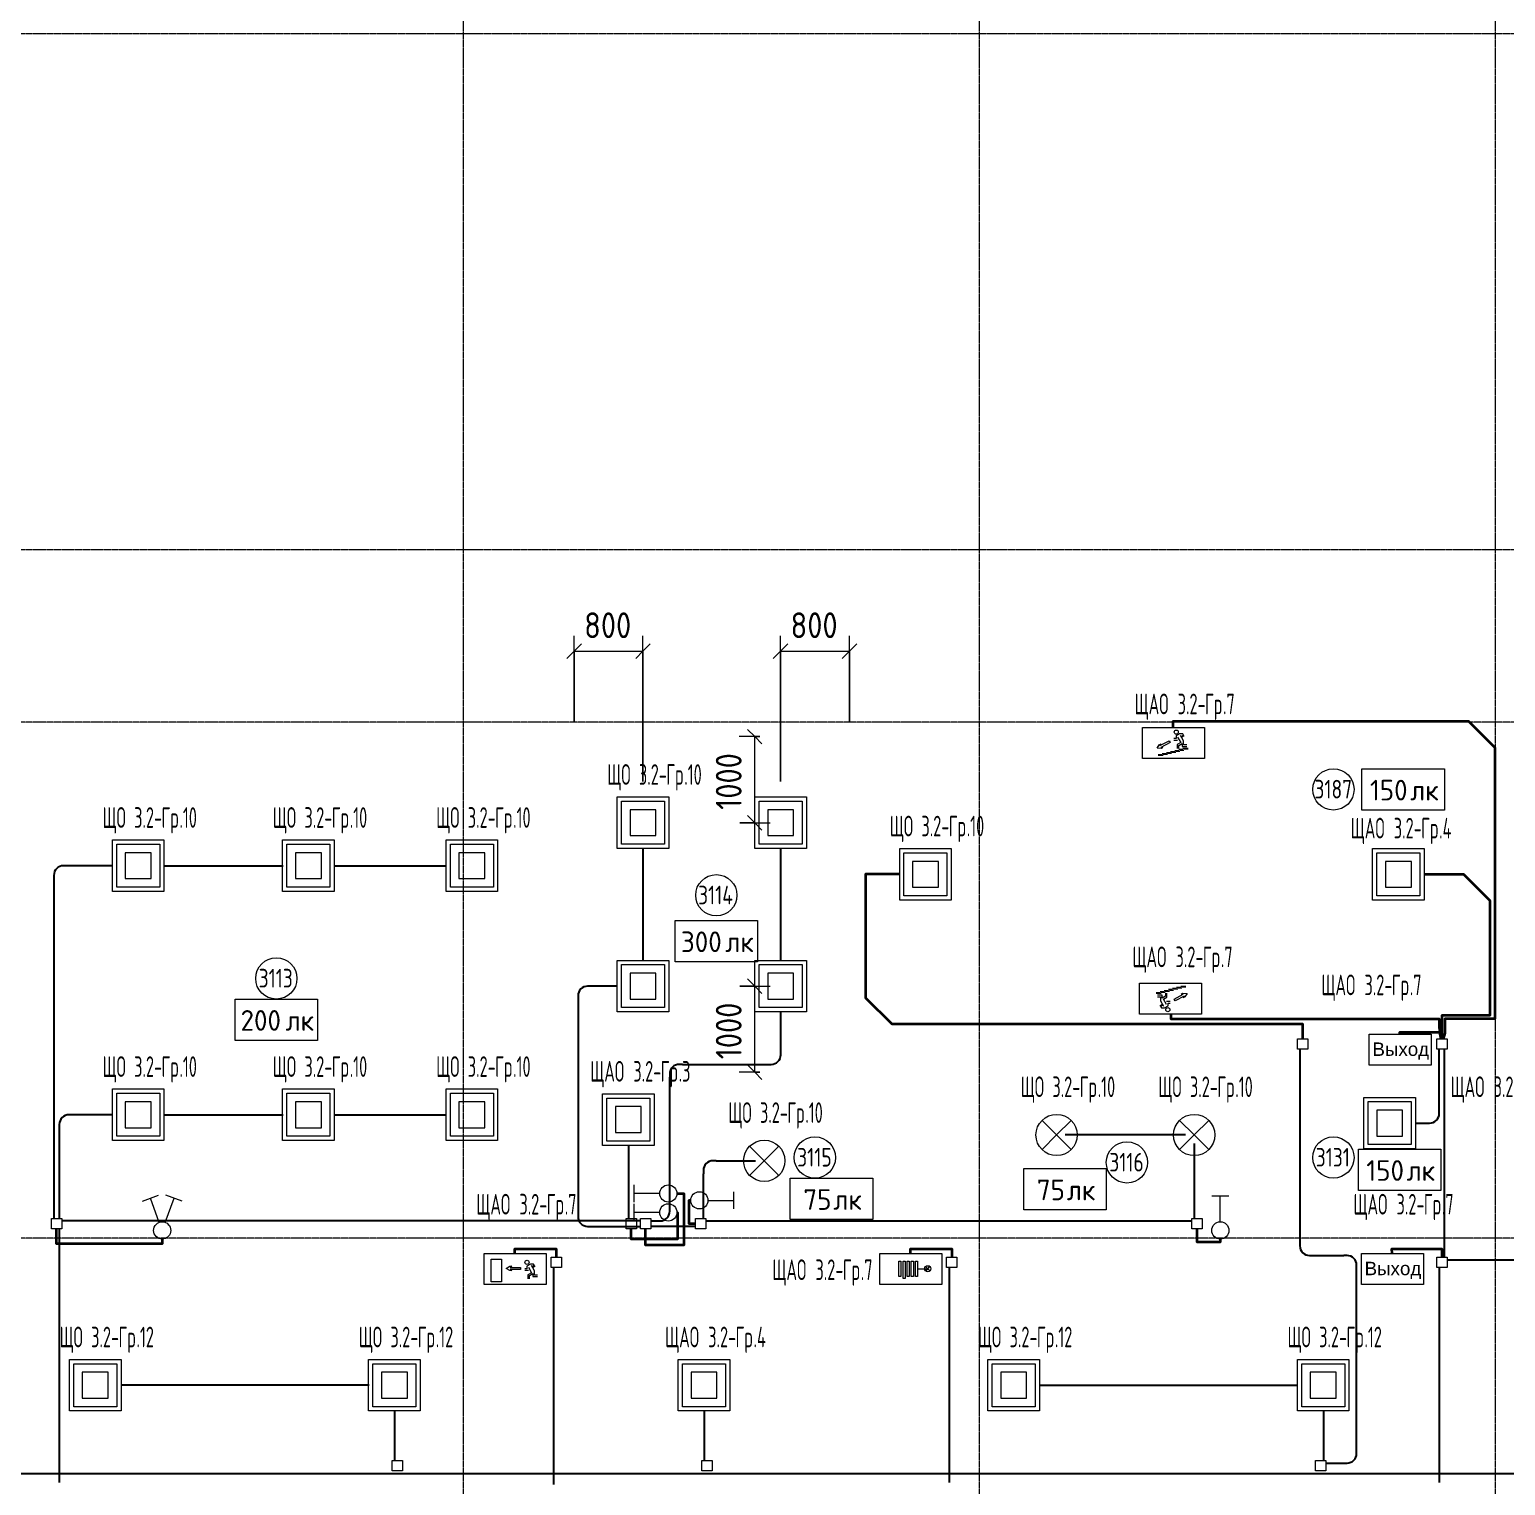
# Model space of a CAD drawing. Header units: millimetres. Extents: x -4730 to 98194, y -4296 to 93388.
# Drawn here: x 60956 to 78120, y 43626 to 60549 of the extents above; entities that cross this region are included whole.
import ezdxf

# ---------------------------------------------------------------- set-up
doc = ezdxf.new("R2010")
doc.units = ezdxf.units.MM
doc.linetypes.add('Линия сетки', pattern=[22.225, 12.7, -3.175, 3.175, -3.175])
for name, color, linetype, lineweight, true_color in [('Кабельные лотки', 5, 'Continuous', 25, 0x0000ff), ('Короба', 7, 'Continuous', 25, 0x008000), ('Соединительные детали коробов', 7, 'Continuous', 25, 0x008000), ('Типовые аннотации', 5, 'Continuous', 18, 0x0000ff)]:
    doc.layers.add(name, color=color, linetype=linetype, lineweight=lineweight, true_color=true_color)
for name, color, linetype, lineweight in [('Марки помещений', 7, 'Continuous', 9), ('Марки силовых электроприборов', 7, 'Continuous', 9), ('Оси', 7, 'Continuous', 9), ('Провода', 7, 'Continuous', 35), ('Размеры', 7, 'Continuous', 9), ('Размеры-120', 7, 'Continuous', 9)]:
    doc.layers.add(name, color=color, linetype=linetype, lineweight=lineweight)
doc.styles.add('Arial', font='arial.ttf', dxfattribs={"height": 156})
doc.styles.add('GOST Common', font='GOST_Common.ttf', dxfattribs={"width": 0.6, "height": 240})
doc.styles.add('GOST Common_1', font='GOST_Common.ttf', dxfattribs={"width": 0.9, "height": 300})
doc.styles.add('GOST Common_2', font='GOST_Common.ttf', dxfattribs={"width": 0.8, "height": 216})
doc.styles.add('GOST Common_3', font='GOST_Common.ttf', dxfattribs={"height": 240})
doc.dimstyles.new('ADSK_Проверочный', dxfattribs={"dimscale": 304.8, "dimtxt": 301.714499, "dimasz": 0.556693, "dimexe": 0.590551, "dimexo": 0.590551, "dimgap": 0.19685, "dimtad": 1, "dimdec": 3, "dimrnd": 0.001, "dimdsep": 46, "dimtxsty": 'GOST Common_1', "dimblk1": 'OBLIQUE', "dimblk2": 'OBLIQUE', "dimsah": 1, "dimcen": 0.09, "dimazin": 0, "dimtfac": 1, "dimtdec": 4, "dimtix": 1, "dimtmove": 0, "dimatfit": 3, "dimfxl": 1, "dimtvp": 1, "dimtolj": 1, "dimtzin": 0, "dimarcsym": 2})

# ---------------------------------------------------------------- blocks, each defined once
blk = doc.blocks.new('M_Короб_ отвод - Плоский торец - ПВХ - Стандартная-2386742-3-й этаж')
at = {"layer": 'Соединительные детали коробов'}
for p, q in [((0, 111.95), (0, 150.05)), ((-150.05, 0), (-111.95, 0))]:
    blk.add_line(p, q, dxfattribs=at)
blk.add_arc((-111.95, 111.95), 111.95, 270, 0, dxfattribs=at)
blk = doc.blocks.new('DIMBLOCK146-3-й этаж')
at = {"layer": 'Размеры-120'}
for p, q in [((69690, 51807), (69690, 53503)), ((69690, 53323), (69775, 53408)), ((70490, 52510), (70490, 53503)), ((70490, 53323), (70575, 53408)), ((69690, 53323), (69605, 53238)), ((69690, 53323), (70490, 53323)), ((69690, 53323), (69690, 51807)), ((70490, 53323), (70405, 53238)), ((70490, 53323), (70490, 52510))]:
    blk.add_line(p, q, dxfattribs=at)
at = {"layer": 'Размеры-120', "color": 0, "insert": (69806, 53775), "char_height": 300, "width": 681.16, "attachment_point": 1, "line_spacing_factor": 1.022761, "style": 'GOST Common_1'}
blk.add_mtext('800', dxfattribs=at)
blk = doc.blocks.new('_Oblique')
at = {"color": 0, "linetype": 'ByBlock', "lineweight": -2}
blk.add_line((-0.5, -0.5), (0.5, 0.5), dxfattribs=at)
blk = doc.blocks.new('DIMBLOCK147-3-й этаж')
at = {"layer": 'Размеры-120'}
for p, q in [((67290, 52510), (67290, 53503)), ((67290, 53323), (67375, 53408)), ((68090, 51807), (68090, 53503)), ((68090, 53323), (68175, 53408)), ((67290, 53323), (67205, 53238)), ((67290, 53323), (68090, 53323)), ((67290, 53323), (67290, 52510)), ((68090, 53323), (68005, 53238)), ((68090, 53323), (68090, 51807))]:
    blk.add_line(p, q, dxfattribs=at)
at = {"layer": 'Размеры-120', "color": 0, "insert": (67406, 53775), "char_height": 300, "width": 681.16, "attachment_point": 1, "line_spacing_factor": 1.022761, "style": 'GOST Common_1'}
blk.add_mtext('800', dxfattribs=at)
blk = doc.blocks.new('DIMBLOCK148-3-й этаж')
at = {"layer": 'Размеры-120'}
for p, q in [((69389, 52330), (69304, 52415)), ((69449, 52330), (69209, 52330)), ((69389, 51330), (69389, 52330)), ((69389, 52330), (69474, 52245)), ((69389, 52330), (69449, 52330)), ((69215, 51330), (69569, 51330)), ((69389, 51330), (69215, 51330)), ((69389, 51330), (69304, 51415)), ((69389, 51330), (69474, 51245))]:
    blk.add_line(p, q, dxfattribs=at)
at = {"layer": 'Размеры-120', "color": 0, "insert": (68937, 51480), "char_height": 300, "width": 840.71, "attachment_point": 1, "rotation": 90, "line_spacing_factor": 1.022761, "style": 'GOST Common_1'}
blk.add_mtext('1000', dxfattribs=at)
blk = doc.blocks.new('DIMBLOCK149-3-й этаж')
at = {"layer": 'Размеры-120'}
for p, q in [((69389, 49430), (69304, 49515)), ((69215, 49430), (69569, 49430)), ((69389, 49430), (69215, 49430)), ((69389, 48430), (69389, 49430)), ((69389, 49430), (69474, 49345)), ((69449, 48430), (69209, 48430)), ((69389, 48430), (69304, 48515)), ((69389, 48430), (69474, 48345)), ((69389, 48430), (69449, 48430))]:
    blk.add_line(p, q, dxfattribs=at)
at = {"layer": 'Размеры-120', "color": 0, "insert": (68937, 48580), "char_height": 300, "width": 840.71, "attachment_point": 1, "rotation": 90, "line_spacing_factor": 1.022761, "style": 'GOST Common_1'}
blk.add_mtext('1000', dxfattribs=at)
blk = doc.blocks.new('ADSK_Марка_Помещение_1_ГОСТ21-501-2011 - Номер-85995-3-й этаж')
at = {"layer": 'Марки помещений'}
blk.add_circle((0, 0), 2, dxfattribs=at)
blk = doc.blocks.new('Морка помещения_освещённость_ - Морка помещения_освещённость_-1484368-3-й этаж')
at = {"layer": 'Марки помещений', "color": 190, "true_color": 0x8000ff}
for p, q in [((-4, 0), (-4, 4)), ((-4, 4), (4, 4)), ((4, 4), (4, 0)), ((4, 0), (-4, 0))]:
    blk.add_line(p, q, dxfattribs=at)

msp = doc.modelspace()

# ---------------------------------------------------------------- linework, layer by layer
at = {"layer": 'Кабельные лотки'}
msp.add_line((81502.9607, 43763.1437), (48145, 43763.1437), dxfattribs=at)
at = {"layer": 'Короба'}
for p, q in [((68092.264, 49727.5), (68092.264, 51032.5)), ((69692.264, 49727.5), (69692.264, 51032.5)), ((61924.6883, 50830), (61389.4445, 50830)), ((62519.6883, 50830), (63904.6883, 50830)), ((64499.6883, 50830), (65804.6883, 50830)), ((61239.3945, 50679.95), (61239.3945, 46729.5414)), ((67334.764, 49279.95), (67334.764, 46788.0914)), ((67794.764, 49430), (67484.814, 49430)), ((69692.264, 48671.0914), (69692.264, 49132.5)), ((75729.2484, 48698.9888), (75729.2484, 46449.0388)), ((77349.2484, 47987.5633), (77349.2484, 48698.9888)), ((77412.2484, 46278.9888), (77412.2484, 48698.9888)), ((68550.9445, 48521.0414), (69542.214, 48521.0414)), ((68400.8945, 46851.0914), (68400.8945, 48370.9914)), ((61924.6883, 47935), (61452.4445, 47935)), ((62519.6883, 47935), (63904.6883, 47935)), ((64499.6883, 47935), (65804.6883, 47935)), ((61302.3945, 47784.95), (61302.3945, 46729.5414)), ((77072.5897, 47837.5133), (77199.1984, 47837.5133)), ((67922.1883, 47582.156), (67922.1883, 46729.5414)), ((74400, 47700), (73000, 47700)), ((74500, 47600), (74500, 46729.5414)), ((68942.4445, 47400), (69400, 47400)), ((68792.3945, 46729.5414), (68792.3945, 47249.95)), ((68060.8945, 46701.0414), (61330.8945, 46701.0414)), ((68180.8945, 46701.0414), (68250.8445, 46701.0414)), ((68820.8945, 46701.0414), (74471.5, 46701.0414)), ((61302.3945, 46609.5414), (61302.3945, 43658.9888)), ((67484.814, 46638.0414), (68060.8945, 46638.0414)), ((68700.8945, 46638.0414), (68180.8945, 46638.0414)), ((75879.2984, 46298.9888), (76239.1984, 46298.9888)), ((77440.7484, 46250.4888), (79960.7484, 46250.4888)), ((67049.2484, 46158.9888), (67049.2484, 43638.9888)), ((71649.2484, 46158.9888), (71649.2484, 43658.9888)), ((76389.2484, 44036.5066), (76389.2484, 46148.9388)), ((77349.2484, 46158.9888), (77349.2484, 43658.9888)), ((64904.764, 44791.765), (62019.764, 44791.765)), ((72699.764, 44791.765), (75704.764, 44791.765)), ((65202.264, 44494.265), (65202.264, 43914.9566)), ((68802.264, 44494.265), (68802.264, 43914.9566)), ((76002.264, 44494.265), (76002.264, 43914.9566)), ((76030.764, 43886.4566), (76239.1984, 43886.4566))]:
    msp.add_line(p, q, dxfattribs=at)
at = {"layer": 'Оси', "linetype": 'Линия сетки'}
for p, q in [((66000, 93388.3703), (66000, -3096.3487)), ((72000, 93388.3703), (72000, -3096.3487)), ((78000, 93388.3703), (78000, -3096.3487)), ((98194.2682, 60500), (-3530.0173, 60500)), ((98194.2682, 54500), (-3530.0173, 54500)), ((98194.2682, 52500), (-3530.0173, 52500)), ((98194.2682, 46500), (-3530.0173, 46500))]:
    msp.add_line(p, q, dxfattribs=at)
at = {"layer": 'Провода', "flags": 128}
for points in [[(74256.4515, 52436.7452), (74255, 52510), (77690.2, 52510), (77995, 52205.2), (77995, 49050), (77415, 49050), (77415, 48884.2209), (77397.1587, 48818.9888)], [(71075.1195, 50730.449), (70677.3835, 50730.449), (70677.3835, 49295.249), (70982.1835, 48990.449), (75760.7436, 48990.449), (75760.7472, 48818.9888)], [(77175.1195, 50730.449), (77632.5835, 50730.449), (77937.3835, 50425.649), (77937.3835, 49090), (77380.7436, 49090), (77380.7436, 48930), (77380.7467, 48818.9888)], [(74228.8544, 49103.2548), (74230, 49050), (77350, 49050), (77350, 48950), (77371.0898, 48818.9888)], [(76891.6603, 48870.9661), (76891.0862, 48894.2209), (77351.0862, 48894.2209), (77367.5878, 48818.9888)], [(68484.3567, 47020), (68565, 47020), (68565, 46420), (68120.8897, 46420), (68120.8933, 46609.5414)], [(68645.6433, 46940), (68625, 46940), (68625, 46669.5434), (68700.8945, 46669.5423)], [(68484.3567, 46800), (68490.8333, 46800), (68490.8333, 46487.5), (67953.6834, 46487.5), (67953.6867, 46609.5414)], [(62499.5629, 46490.6433), (62499.5629, 46435), (61270.8897, 46435), (61270.8933, 46609.5414)], [(74803.9557, 46490.6433), (74803.9557, 46455), (74533.8772, 46455), (74533.8772, 46609.5414)], [(66601.1457, 46321.7452), (66600, 46375), (67080.7436, 46375), (67080.7465, 46278.9888)], [(71201.1457, 46321.7452), (71200, 46375), (71680.7436, 46375), (71680.7465, 46278.9888)], [(76801.1457, 46321.7452), (76800, 46375), (77380.7436, 46375), (77380.7465, 46278.9888)]]:
    msp.add_lwpolyline(points, dxfattribs=at)
at = {"layer": 'Типовые аннотации', "color": 96, "true_color": 0x008000}
for p, q in [((73900.0179, 52076.7452), (73900.0179, 52436.7452)), ((73900.0179, 52436.7452), (74620.0179, 52436.7452)), ((74330.7483, 52362.3891), (74289.1791, 52338.3891)), ((74366.7483, 52362.3891), (74330.7483, 52362.3891)), ((74384.7483, 52331.2122), (74366.7483, 52362.3891)), ((74620.0179, 52436.7452), (74620.0179, 52076.7452)), ((74067.7012, 52194.4355), (74093.2593, 52235.0653)), ((74115.6667, 52192.6164), (74067.7012, 52194.4355)), ((74093.2593, 52235.0653), (74114.4838, 52246.2689)), ((74101.7047, 52225.954), (74207.827, 52281.9725)), ((74114.4838, 52246.2689), (74101.7047, 52225.954)), ((74219.0306, 52260.748), (74112.9084, 52204.7296)), ((74112.9084, 52204.7296), (74136.8911, 52203.82)), ((74136.8911, 52203.82), (74115.6667, 52192.6164)), ((74207.827, 52281.9725), (74219.0306, 52260.748)), ((74289.1791, 52308.3891), (74265.1791, 52308.3891)), ((74265.1791, 52290.3891), (74307.1791, 52290.3891)), ((74289.1791, 52338.3891), (74289.1791, 52308.3891)), ((74343.1791, 52262.4276), (74301.6099, 52238.4276)), ((74301.6099, 52238.4276), (74301.6099, 52190.4276)), ((74307.1791, 52324.7814), (74343.1791, 52262.4276)), ((74319.6099, 52228.0353), (74359.1406, 52250.8584)), ((74319.6099, 52190.4276), (74319.6099, 52228.0353)), ((74321.1175, 52182.7205), (74369.1175, 52182.7205)), ((74377.1406, 52282.0353), (74341.1406, 52344.3891)), ((74356.356, 52344.3891), (74369.1599, 52322.2122)), ((74359.1406, 52250.8584), (74359.1406, 52216.0353)), ((74359.1406, 52216.0353), (74413.1406, 52216.0353)), ((74369.1175, 52194.7205), (74429.1175, 52194.7205)), ((74377.1406, 52234.0353), (74377.1406, 52282.0353)), ((74413.1406, 52234.0353), (74377.1406, 52234.0353)), ((74429.1175, 52182.7205), (74381.1175, 52182.7205)), ((74620.0179, 52076.7452), (73900.0179, 52076.7452)), ((74081.1175, 52122.7205), (74129.1175, 52122.7205)), ((74141.1175, 52110.7205), (74081.1175, 52110.7205)), ((74129.1175, 52134.7205), (74177.1175, 52134.7205)), ((74189.1175, 52122.7205), (74141.1175, 52122.7205)), ((74177.1175, 52146.7205), (74225.1175, 52146.7205)), ((74237.1175, 52134.7205), (74189.1175, 52134.7205)), ((74225.1175, 52158.7205), (74273.1175, 52158.7205)), ((74285.1175, 52146.7205), (74237.1175, 52146.7205)), ((74273.1175, 52170.7205), (74321.1175, 52170.7205)), ((74333.1175, 52158.7205), (74285.1175, 52158.7205)), ((74381.1175, 52170.7205), (74333.1175, 52170.7205)), ((73864.9821, 49103.2548), (73864.9821, 49463.2548)), ((73864.9821, 49463.2548), (74584.9821, 49463.2548)), ((74584.9821, 49463.2548), (74584.9821, 49103.2548)), ((74055.8825, 49357.2795), (74103.8825, 49357.2795)), ((74115.8825, 49345.2795), (74055.8825, 49345.2795)), ((74125.8594, 49323.9647), (74071.8594, 49323.9647)), ((74071.8594, 49305.9647), (74107.8594, 49305.9647)), ((74103.8825, 49369.2795), (74151.8825, 49369.2795)), ((74107.8594, 49305.9647), (74107.8594, 49257.9647)), ((74163.8825, 49357.2795), (74115.8825, 49357.2795)), ((74125.8594, 49289.1416), (74125.8594, 49323.9647)), ((74165.3901, 49311.9647), (74125.8594, 49289.1416)), ((74141.8209, 49277.5724), (74183.3901, 49301.5724)), ((74177.8209, 49215.2186), (74141.8209, 49277.5724)), ((74151.8825, 49381.2795), (74199.8825, 49381.2795)), ((74211.8825, 49369.2795), (74163.8825, 49369.2795)), ((74165.3901, 49349.5724), (74165.3901, 49311.9647)), ((74183.3901, 49301.5724), (74183.3901, 49349.5724)), ((74199.8825, 49393.2795), (74247.8825, 49393.2795)), ((74259.8825, 49381.2795), (74211.8825, 49381.2795)), ((74247.8825, 49405.2795), (74295.8825, 49405.2795)), ((74307.8825, 49393.2795), (74259.8825, 49393.2795)), ((74265.9694, 49279.252), (74372.0916, 49335.2704)), ((74277.173, 49258.0275), (74265.9694, 49279.252)), ((74383.2953, 49314.0459), (74277.173, 49258.0275)), ((74295.8825, 49417.2795), (74343.8825, 49417.2795)), ((74355.8825, 49405.2795), (74307.8825, 49405.2795)), ((74343.8825, 49429.2795), (74403.8825, 49429.2795)), ((74348.1089, 49336.18), (74369.3333, 49347.3836)), ((74372.0916, 49335.2704), (74348.1089, 49336.18)), ((74403.8825, 49417.2795), (74355.8825, 49417.2795)), ((74369.3333, 49347.3836), (74417.2989, 49345.5645)), ((74370.5163, 49293.731), (74383.2953, 49314.0459)), ((74391.7407, 49304.9347), (74370.5163, 49293.731)), ((74417.2989, 49345.5645), (74391.7407, 49304.9347)), ((74584.9821, 49103.2548), (73864.9821, 49103.2548)), ((74100.2517, 49208.7878), (74118.2517, 49177.6109)), ((74107.8594, 49257.9647), (74143.8594, 49195.6109)), ((74128.644, 49195.6109), (74115.8401, 49217.7878)), ((74118.2517, 49177.6109), (74154.2517, 49177.6109)), ((74154.2517, 49177.6109), (74195.8209, 49201.6109)), ((74219.8209, 49249.6109), (74177.8209, 49249.6109)), ((74195.8209, 49201.6109), (74195.8209, 49231.6109)), ((74195.8209, 49231.6109), (74219.8209, 49231.6109)), ((76536.1041, 48510.9661), (76536.1041, 48870.9661)), ((76536.1041, 48870.9661), (77256.1041, 48870.9661)), ((77256.1041, 48870.9661), (77256.1041, 48510.9661)), ((77256.1041, 48510.9661), (76536.1041, 48510.9661)), ((66245.0179, 45961.7452), (66245.0179, 46321.7452)), ((66245.0179, 46321.7452), (66965.0179, 46321.7452)), ((66326.0103, 45993.1554), (66326.0103, 46257.1554)), ((66326.0103, 46257.1554), (66446.0103, 46257.1554)), ((66446.0103, 46257.1554), (66446.0103, 45993.1554)), ((66499.3277, 46149.3592), (66540.8969, 46173.3592)), ((66540.8969, 46173.3592), (66564.8969, 46173.3592)), ((66564.8969, 46173.3592), (66544.1123, 46161.3592)), ((66781.5227, 46199.5431), (66739.9535, 46175.5431)), ((66739.9535, 46175.5431), (66739.9535, 46145.5431)), ((66817.5227, 46199.5431), (66781.5227, 46199.5431)), ((66827.915, 46119.1893), (66791.915, 46181.5431)), ((66807.1304, 46181.5431), (66819.9342, 46159.3662)), ((66835.5227, 46168.3662), (66817.5227, 46199.5431)), ((66965.0179, 46321.7452), (66965.0179, 45961.7452)), ((76445.0179, 45961.7452), (76445.0179, 46321.7452)), ((76445.0179, 46321.7452), (77165.0179, 46321.7452)), ((77165.0179, 46321.7452), (77165.0179, 45961.7452)), ((66540.8969, 46125.3592), (66499.3277, 46149.3592)), ((66564.8969, 46125.3592), (66540.8969, 46125.3592)), ((66544.1123, 46161.3592), (66664.1123, 46161.3592)), ((66664.1123, 46137.3592), (66544.1123, 46137.3592)), ((66544.1123, 46137.3592), (66564.8969, 46125.3592)), ((66664.1123, 46161.3592), (66664.1123, 46137.3592)), ((66739.9535, 46145.5431), (66715.9535, 46145.5431)), ((66715.9535, 46127.5431), (66757.9535, 46127.5431)), ((66793.9535, 46099.5816), (66752.3843, 46075.5816)), ((66752.3843, 46075.5816), (66752.3843, 46027.5816)), ((66757.9535, 46161.9355), (66793.9535, 46099.5816)), ((66770.3843, 46065.1893), (66809.915, 46088.0124)), ((66770.3843, 46027.5816), (66770.3843, 46065.1893)), ((66809.915, 46088.0124), (66809.915, 46053.1893)), ((66809.915, 46053.1893), (66863.915, 46053.1893)), ((66827.915, 46071.1893), (66827.915, 46119.1893)), ((66863.915, 46071.1893), (66827.915, 46071.1893)), ((66965.0179, 45961.7452), (66245.0179, 45961.7452)), ((66446.0103, 45993.1554), (66326.0103, 45993.1554)), ((77165.0179, 45961.7452), (76445.0179, 45961.7452))]:
    msp.add_line(p, q, dxfattribs=at)
at = {"layer": 'Типовые аннотации'}
for p, q in [((67790, 51630), (68390, 51630)), ((67790, 51030), (67790, 51630)), ((67840, 51580), (68340, 51580)), ((67840, 51080), (67840, 51580)), ((68340, 51580), (68340, 51080)), ((68390, 51630), (68390, 51030)), ((69390, 51630), (69990, 51630)), ((69390, 51030), (69390, 51630)), ((69440, 51580), (69940, 51580)), ((69440, 51080), (69440, 51580)), ((69940, 51580), (69940, 51080)), ((69990, 51630), (69990, 51030)), ((67940, 51480), (67940, 51180)), ((68240, 51480), (67940, 51480)), ((68240, 51180), (68240, 51480)), ((69540, 51480), (69540, 51180)), ((69840, 51480), (69540, 51480)), ((69840, 51180), (69840, 51480)), ((67940, 51180), (68240, 51180)), ((69540, 51180), (69840, 51180)), ((61919.9243, 51130), (62519.9243, 51130)), ((61919.9243, 50530), (61919.9243, 51130)), ((61969.9243, 51080), (62469.9243, 51080)), ((61969.9243, 50580), (61969.9243, 51080)), ((62069.9243, 50980), (62069.9243, 50680)), ((62369.9243, 50980), (62069.9243, 50980)), ((62369.9243, 50680), (62369.9243, 50980)), ((62469.9243, 51080), (62469.9243, 50580)), ((62519.9243, 51130), (62519.9243, 50530)), ((63899.9243, 51130), (64499.9243, 51130)), ((63899.9243, 50530), (63899.9243, 51130)), ((63949.9243, 51080), (64449.9243, 51080)), ((63949.9243, 50580), (63949.9243, 51080)), ((64049.9243, 50980), (64049.9243, 50680)), ((64349.9243, 50980), (64049.9243, 50980)), ((64349.9243, 50680), (64349.9243, 50980)), ((64449.9243, 51080), (64449.9243, 50580)), ((64499.9243, 51130), (64499.9243, 50530)), ((65799.9243, 51130), (66399.9243, 51130)), ((65799.9243, 50530), (65799.9243, 51130)), ((65849.9243, 51080), (66349.9243, 51080)), ((65849.9243, 50580), (65849.9243, 51080)), ((65949.9243, 50980), (65949.9243, 50680)), ((66249.9243, 50980), (65949.9243, 50980)), ((66249.9243, 50680), (66249.9243, 50980)), ((66349.9243, 51080), (66349.9243, 50580)), ((66399.9243, 51130), (66399.9243, 50530)), ((68390, 51030), (67790, 51030)), ((68340, 51080), (67840, 51080)), ((69990, 51030), (69390, 51030)), ((69940, 51080), (69440, 51080)), ((71075.1195, 51030.449), (71675.1195, 51030.449)), ((71075.1195, 50430.449), (71075.1195, 51030.449)), ((71125.1195, 50980.449), (71625.1195, 50980.449)), ((71125.1195, 50480.449), (71125.1195, 50980.449)), ((71625.1195, 50980.449), (71625.1195, 50480.449)), ((71675.1195, 51030.449), (71675.1195, 50430.449)), ((71225.1195, 50880.449), (71225.1195, 50580.449)), ((71525.1195, 50880.449), (71225.1195, 50880.449)), ((71525.1195, 50580.449), (71525.1195, 50880.449)), ((62069.9243, 50680), (62369.9243, 50680)), ((64049.9243, 50680), (64349.9243, 50680)), ((65949.9243, 50680), (66249.9243, 50680)), ((62519.9243, 50530), (61919.9243, 50530)), ((62469.9243, 50580), (61969.9243, 50580)), ((64499.9243, 50530), (63899.9243, 50530)), ((64449.9243, 50580), (63949.9243, 50580)), ((66399.9243, 50530), (65799.9243, 50530)), ((66349.9243, 50580), (65849.9243, 50580)), ((71625.1195, 50480.449), (71125.1195, 50480.449)), ((71225.1195, 50580.449), (71525.1195, 50580.449)), ((71675.1195, 50430.449), (71075.1195, 50430.449)), ((67790, 49730), (68390, 49730)), ((67790, 49130), (67790, 49730)), ((67840, 49680), (68340, 49680)), ((67840, 49180), (67840, 49680)), ((68340, 49680), (68340, 49180)), ((68390, 49730), (68390, 49130)), ((69390, 49730), (69990, 49730)), ((69390, 49130), (69390, 49730)), ((69440, 49680), (69940, 49680)), ((69440, 49180), (69440, 49680)), ((69940, 49680), (69940, 49180)), ((69990, 49730), (69990, 49130)), ((67940, 49580), (67940, 49280)), ((68240, 49580), (67940, 49580)), ((68240, 49280), (68240, 49580)), ((69540, 49580), (69540, 49280)), ((69840, 49580), (69540, 49580)), ((69840, 49280), (69840, 49580)), ((67940, 49280), (68240, 49280)), ((69540, 49280), (69840, 49280)), ((68390, 49130), (67790, 49130)), ((68340, 49180), (67840, 49180)), ((69990, 49130), (69390, 49130)), ((69940, 49180), (69440, 49180)), ((61919.9243, 48235), (62519.9243, 48235)), ((61919.9243, 47635), (61919.9243, 48235)), ((62519.9243, 48235), (62519.9243, 47635)), ((63899.9243, 48235), (64499.9243, 48235)), ((63899.9243, 47635), (63899.9243, 48235)), ((64499.9243, 48235), (64499.9243, 47635)), ((65799.9243, 48235), (66399.9243, 48235)), ((65799.9243, 47635), (65799.9243, 48235)), ((66399.9243, 48235), (66399.9243, 47635)), ((61969.9243, 48185), (62469.9243, 48185)), ((61969.9243, 47685), (61969.9243, 48185)), ((62069.9243, 48085), (62069.9243, 47785)), ((62369.9243, 48085), (62069.9243, 48085)), ((62369.9243, 47785), (62369.9243, 48085)), ((62469.9243, 48185), (62469.9243, 47685)), ((63949.9243, 48185), (64449.9243, 48185)), ((63949.9243, 47685), (63949.9243, 48185)), ((64049.9243, 48085), (64049.9243, 47785)), ((64349.9243, 48085), (64049.9243, 48085)), ((64349.9243, 47785), (64349.9243, 48085)), ((64449.9243, 48185), (64449.9243, 47685)), ((65849.9243, 48185), (66349.9243, 48185)), ((65849.9243, 47685), (65849.9243, 48185)), ((65949.9243, 48085), (65949.9243, 47785)), ((66249.9243, 48085), (65949.9243, 48085)), ((66249.9243, 47785), (66249.9243, 48085)), ((66349.9243, 48185), (66349.9243, 47685)), ((62069.9243, 47785), (62369.9243, 47785)), ((64049.9243, 47785), (64349.9243, 47785)), ((65949.9243, 47785), (66249.9243, 47785)), ((72900, 47700), (72730.2944, 47869.7056)), ((72900, 47700), (73069.7056, 47869.7056)), ((74500, 47700), (74330.2944, 47869.7056)), ((74500, 47700), (74669.7056, 47869.7056)), ((62519.9243, 47635), (61919.9243, 47635)), ((62469.9243, 47685), (61969.9243, 47685)), ((64499.9243, 47635), (63899.9243, 47635)), ((64449.9243, 47685), (63949.9243, 47685)), ((66399.9243, 47635), (65799.9243, 47635)), ((66349.9243, 47685), (65849.9243, 47685)), ((69500, 47400), (69330.2944, 47569.7056)), ((69500, 47400), (69669.7056, 47569.7056)), ((72900, 47700), (72730.2944, 47530.2944)), ((72900, 47700), (73069.7056, 47530.2944)), ((74500, 47700), (74330.2944, 47530.2944)), ((74500, 47700), (74669.7056, 47530.2944)), ((69500, 47400), (69330.2944, 47230.2944)), ((69500, 47400), (69669.7056, 47230.2944)), ((67984.3567, 47120), (67984.3567, 46920)), ((69145.6433, 46840), (69145.6433, 47040)), ((62268.7856, 46932.3184), (62456.7241, 47000.7224)), ((62465.3609, 46684.6126), (62362.7549, 46966.5204)), ((62533.765, 46684.6126), (62636.371, 46966.5204)), ((62730.3403, 46932.3184), (62542.4017, 47000.7224)), ((68284.3567, 47020), (67984.3567, 47020)), ((68845.6433, 46940), (69145.6433, 46940)), ((74903.9557, 46990.6433), (74703.9557, 46990.6433)), ((74803.9557, 46690.6433), (74803.9557, 46990.6433)), ((61420, 45091.765), (62020, 45091.765)), ((61420, 44491.765), (61420, 45091.765)), ((61470, 45041.765), (61970, 45041.765)), ((61470, 44541.765), (61470, 45041.765)), ((61970, 45041.765), (61970, 44541.765)), ((62020, 45091.765), (62020, 44491.765)), ((64900, 45091.765), (65500, 45091.765)), ((64900, 44491.765), (64900, 45091.765)), ((64950, 45041.765), (65450, 45041.765)), ((64950, 44541.765), (64950, 45041.765)), ((65450, 45041.765), (65450, 44541.765)), ((65500, 45091.765), (65500, 44491.765)), ((72100, 45091.765), (72700, 45091.765)), ((72100, 44491.765), (72100, 45091.765)), ((72150, 45041.765), (72650, 45041.765)), ((72150, 44541.765), (72150, 45041.765)), ((72650, 45041.765), (72650, 44541.765)), ((72700, 45091.765), (72700, 44491.765)), ((75700, 45091.765), (76300, 45091.765)), ((75700, 44491.765), (75700, 45091.765)), ((75750, 45041.765), (76250, 45041.765)), ((75750, 44541.765), (75750, 45041.765)), ((76250, 45041.765), (76250, 44541.765)), ((76300, 45091.765), (76300, 44491.765)), ((61570, 44941.765), (61570, 44641.765)), ((61870, 44941.765), (61570, 44941.765)), ((61870, 44641.765), (61870, 44941.765)), ((65050, 44941.765), (65050, 44641.765)), ((65350, 44941.765), (65050, 44941.765)), ((65350, 44641.765), (65350, 44941.765)), ((72250, 44941.765), (72250, 44641.765)), ((72550, 44941.765), (72250, 44941.765)), ((72550, 44641.765), (72550, 44941.765)), ((75850, 44941.765), (75850, 44641.765)), ((76150, 44941.765), (75850, 44941.765)), ((76150, 44641.765), (76150, 44941.765)), ((61570, 44641.765), (61870, 44641.765)), ((65050, 44641.765), (65350, 44641.765)), ((72250, 44641.765), (72550, 44641.765)), ((75850, 44641.765), (76150, 44641.765)), ((62020, 44491.765), (61420, 44491.765)), ((61970, 44541.765), (61470, 44541.765)), ((65500, 44491.765), (64900, 44491.765)), ((65450, 44541.765), (64950, 44541.765)), ((72700, 44491.765), (72100, 44491.765)), ((72650, 44541.765), (72150, 44541.765)), ((76300, 44491.765), (75700, 44491.765)), ((76250, 44541.765), (75750, 44541.765))]:
    msp.add_line(p, q, dxfattribs=at)
at = {"layer": 'Типовые аннотации', "color": 1, "true_color": 0xff0000}
for p, q in [((76575.1195, 51030.449), (77175.1195, 51030.449)), ((76575.1195, 50430.449), (76575.1195, 51030.449)), ((76625.1195, 50980.449), (77125.1195, 50980.449)), ((76625.1195, 50480.449), (76625.1195, 50980.449)), ((77125.1195, 50980.449), (77125.1195, 50480.449)), ((77175.1195, 51030.449), (77175.1195, 50430.449)), ((76725.1195, 50880.449), (76725.1195, 50580.449)), ((77025.1195, 50880.449), (76725.1195, 50880.449)), ((77025.1195, 50580.449), (77025.1195, 50880.449)), ((77125.1195, 50480.449), (76625.1195, 50480.449)), ((76725.1195, 50580.449), (77025.1195, 50580.449)), ((77175.1195, 50430.449), (76575.1195, 50430.449)), ((77320.7484, 48818.9888), (77440.7484, 48818.9888)), ((77320.7484, 48698.9888), (77320.7484, 48818.9888)), ((77440.7484, 48818.9888), (77440.7484, 48698.9888)), ((77440.7484, 48698.9888), (77320.7484, 48698.9888)), ((67619.9243, 48179.656), (68219.9243, 48179.656)), ((67619.9243, 47579.656), (67619.9243, 48179.656)), ((67669.9243, 48129.656), (68169.9243, 48129.656)), ((67669.9243, 47629.656), (67669.9243, 48129.656)), ((68169.9243, 48129.656), (68169.9243, 47629.656)), ((68219.9243, 48179.656), (68219.9243, 47579.656)), ((76472.8258, 48137.5133), (77072.8258, 48137.5133)), ((76472.8258, 47537.5133), (76472.8258, 48137.5133)), ((76522.8258, 48087.5133), (77022.8258, 48087.5133)), ((76522.8258, 47587.5133), (76522.8258, 48087.5133)), ((77022.8258, 48087.5133), (77022.8258, 47587.5133)), ((77072.8258, 48137.5133), (77072.8258, 47537.5133)), ((67769.9243, 48029.656), (67769.9243, 47729.656)), ((68069.9243, 48029.656), (67769.9243, 48029.656)), ((68069.9243, 47729.656), (68069.9243, 48029.656)), ((76622.8258, 47987.5133), (76622.8258, 47687.5133)), ((76922.8258, 47987.5133), (76622.8258, 47987.5133)), ((76922.8258, 47687.5133), (76922.8258, 47987.5133)), ((67769.9243, 47729.656), (68069.9243, 47729.656)), ((68219.9243, 47579.656), (67619.9243, 47579.656)), ((68169.9243, 47629.656), (67669.9243, 47629.656)), ((77022.8258, 47587.5133), (76522.8258, 47587.5133)), ((76622.8258, 47687.5133), (76922.8258, 47687.5133)), ((77072.8258, 47537.5133), (76472.8258, 47537.5133)), ((67984.3567, 46900), (67984.3567, 46700)), ((67893.6883, 46729.5414), (68013.6883, 46729.5414)), ((67893.6883, 46609.5414), (67893.6883, 46729.5414)), ((68284.3567, 46800), (67984.3567, 46800)), ((68013.6883, 46729.5414), (68013.6883, 46609.5414)), ((68013.6883, 46609.5414), (67893.6883, 46609.5414)), ((67020.7484, 46278.9888), (67140.7484, 46278.9888)), ((67020.7484, 46158.9888), (67020.7484, 46278.9888)), ((67140.7484, 46278.9888), (67140.7484, 46158.9888)), ((70845.0179, 45961.7452), (70845.0179, 46321.7452)), ((70845.0179, 46321.7452), (71565.0179, 46321.7452)), ((71066.1335, 46054.847), (71066.1335, 46234.847)), ((71066.1335, 46234.847), (71090.1335, 46234.847)), ((71090.1335, 46234.847), (71090.1335, 46054.847)), ((71114.1335, 46030.847), (71114.1335, 46234.847)), ((71114.1335, 46234.847), (71138.1335, 46234.847)), ((71138.1335, 46234.847), (71138.1335, 46030.847)), ((71162.1335, 46054.847), (71162.1335, 46234.847)), ((71162.1335, 46234.847), (71186.1335, 46234.847)), ((71186.1335, 46234.847), (71186.1335, 46054.847)), ((71210.1335, 46054.847), (71210.1335, 46234.847)), ((71210.1335, 46234.847), (71234.1335, 46234.847)), ((71234.1335, 46234.847), (71234.1335, 46054.847)), ((71258.1335, 46054.847), (71258.1335, 46234.847)), ((71258.1335, 46234.847), (71282.1335, 46234.847)), ((71282.1335, 46234.847), (71282.1335, 46054.847)), ((71565.0179, 46321.7452), (71565.0179, 45961.7452)), ((71620.7484, 46278.9888), (71740.7484, 46278.9888)), ((71620.7484, 46158.9888), (71620.7484, 46278.9888)), ((71740.7484, 46278.9888), (71740.7484, 46158.9888)), ((77320.7484, 46278.9888), (77440.7484, 46278.9888)), ((77320.7484, 46158.9888), (77320.7484, 46278.9888)), ((77440.7484, 46278.9888), (77440.7484, 46158.9888)), ((67140.7484, 46158.9888), (67020.7484, 46158.9888)), ((71090.1335, 46054.847), (71066.1335, 46054.847)), ((71138.1335, 46030.847), (71114.1335, 46030.847)), ((71186.1335, 46054.847), (71162.1335, 46054.847)), ((71234.1335, 46054.847), (71210.1335, 46054.847)), ((71282.1335, 46054.847), (71258.1335, 46054.847)), ((71282.1335, 46144.847), (71402.1335, 46144.847)), ((71402.1335, 46144.847), (71376.6776, 46170.3029)), ((71376.6776, 46119.3912), (71402.1335, 46144.847)), ((71402.1335, 46144.847), (71427.5893, 46170.3029)), ((71427.5893, 46119.3912), (71402.1335, 46144.847)), ((71740.7484, 46158.9888), (71620.7484, 46158.9888)), ((77440.7484, 46158.9888), (77320.7484, 46158.9888)), ((71565.0179, 45961.7452), (70845.0179, 45961.7452)), ((68500, 45091.765), (69100, 45091.765)), ((68500, 44491.765), (68500, 45091.765)), ((68550, 45041.765), (69050, 45041.765)), ((68550, 44541.765), (68550, 45041.765)), ((69050, 45041.765), (69050, 44541.765)), ((69100, 45091.765), (69100, 44491.765)), ((68650, 44941.765), (68650, 44641.765)), ((68950, 44941.765), (68650, 44941.765)), ((68950, 44641.765), (68950, 44941.765)), ((68650, 44641.765), (68950, 44641.765)), ((69100, 44491.765), (68500, 44491.765)), ((69050, 44541.765), (68550, 44541.765)), ((68773.764, 43914.9566), (68893.764, 43914.9566)), ((68773.764, 43794.9566), (68773.764, 43914.9566)), ((68893.764, 43794.9566), (68773.764, 43794.9566)), ((68893.764, 43914.9566), (68893.764, 43794.9566))]:
    msp.add_line(p, q, dxfattribs=at)
at = {"layer": 'Типовые аннотации', "color": 16, "true_color": 0x800000}
for p, q in [((75700.7484, 48818.9888), (75820.7484, 48818.9888)), ((75700.7484, 48698.9888), (75700.7484, 48818.9888)), ((75820.7484, 48818.9888), (75820.7484, 48698.9888)), ((75820.7484, 48698.9888), (75700.7484, 48698.9888)), ((74471.5, 46729.5414), (74591.5, 46729.5414)), ((74471.5, 46609.5414), (74471.5, 46729.5414)), ((74591.5, 46729.5414), (74591.5, 46609.5414)), ((74591.5, 46609.5414), (74471.5, 46609.5414)), ((65173.764, 43914.9566), (65293.764, 43914.9566)), ((65173.764, 43794.9566), (65173.764, 43914.9566)), ((65293.764, 43794.9566), (65173.764, 43794.9566)), ((65293.764, 43914.9566), (65293.764, 43794.9566)), ((75910.764, 43914.9566), (76030.764, 43914.9566)), ((75910.764, 43794.9566), (75910.764, 43914.9566)), ((76030.764, 43794.9566), (75910.764, 43794.9566)), ((76030.764, 43914.9566), (76030.764, 43794.9566))]:
    msp.add_line(p, q, dxfattribs=at)
at = {"layer": 'Типовые аннотации', "color": 7}
for p, q in [((61210.8945, 46729.5414), (61330.8945, 46729.5414)), ((61210.8945, 46609.5414), (61210.8945, 46729.5414)), ((61330.8945, 46729.5414), (61330.8945, 46609.5414)), ((68060.8945, 46729.5414), (68180.8945, 46729.5414)), ((68060.8945, 46609.5414), (68060.8945, 46729.5414)), ((68180.8945, 46729.5414), (68180.8945, 46609.5414)), ((68700.8945, 46729.5414), (68820.8945, 46729.5414)), ((68700.8945, 46609.5414), (68700.8945, 46729.5414)), ((68820.8945, 46729.5414), (68820.8945, 46609.5414)), ((61330.8945, 46609.5414), (61210.8945, 46609.5414)), ((68180.8945, 46609.5414), (68060.8945, 46609.5414)), ((68820.8945, 46609.5414), (68700.8945, 46609.5414))]:
    msp.add_line(p, q, dxfattribs=at)
at = {"layer": 'Типовые аннотации', "color": 96, "true_color": 0x008000}
for centre in [(74291.1818, 52382.9203), (74193.8182, 49157.0796), (66741.9562, 46220.0744)]:
    msp.add_circle(centre, 24, dxfattribs=at)
at = {"layer": 'Типовые аннотации'}
for centre, radius in [((72900, 47700), 240), ((74500, 47700), 240), ((69500, 47400), 240), ((68384.3567, 47020), 100), ((68745.6433, 46940), 100), ((62499.5629, 46590.6433), 100), ((74803.9557, 46590.6433), 100)]:
    msp.add_circle(centre, radius, dxfattribs=at)
at = {"layer": 'Типовые аннотации', "color": 1, "true_color": 0xff0000}
for centre, radius in [((68384.3567, 46800), 100), ((71402.1335, 46144.847), 36)]:
    msp.add_circle(centre, radius, dxfattribs=at)

# ---------------------------------------------------------------- block references
at = {"layer": 'Марки помещений', "xscale": 120, "yscale": 120, "zscale": 120}
for p in [(76119.0236, 51716.7867), (68943.0925, 50486.3284), (63826.2373, 49519.7645), (70088.8355, 47438.1392), (73718.1397, 47380.8789), (76119.0236, 47438.1392)]:
    msp.add_blockref('ADSK_Марка_Помещение_1_ГОСТ21-501-2011 - Номер-85995-3-й этаж', p, dxfattribs=at)
at = {"layer": 'Марки помещений', "color": 190, "true_color": 0x8000ff, "xscale": 120, "yscale": 120, "zscale": 120}
for p in [(76931.2807, 51476.7867), (68943.0925, 49713.8487), (63826.2373, 48799.7645), (76889.6866, 47055.395), (72998.1397, 46829.6203), (70283.1676, 46718.1392)]:
    msp.add_blockref('Морка помещения_освещённость_ - Морка помещения_освещённость_-1484368-3-й этаж', p, dxfattribs=at)
at = {"layer": 'Соединительные детали коробов'}
for p, rotation in [((61239.3945, 50830), 180), ((67334.764, 49430), 180), ((68400.8945, 48521.0414), 180), ((61302.3945, 47935), 180), ((68792.3945, 47400), 180), ((67334.764, 46638.0414), 270), ((75729.2484, 46298.9888), 270), ((76389.2484, 46298.9888), 90)]:
    msp.add_blockref('M_Короб_ отвод - Плоский торец - ПВХ - Стандартная-2386742-3-й этаж', p, dxfattribs=dict(at, rotation=rotation))
for p in [(69692.264, 48521.0414), (77349.2484, 47837.5133), (68400.8945, 46701.0414), (76389.2484, 43886.4566)]:
    msp.add_blockref('M_Короб_ отвод - Плоский торец - ПВХ - Стандартная-2386742-3-й этаж', p, dxfattribs=at)

# ---------------------------------------------------------------- texts
at = {"layer": 'Марки помещений', "char_height": 216, "attachment_point": 1, "style": 'GOST Common_2'}
for s, insert, width in [('3187', (75897.9077, 51827.5739), 546.4302), ('3114', (68731.0966, 50597.1156), 523.3416), ('3113', (63620.9614, 49630.5517), 507.9492), ('3115', (69883.5595, 47548.9264), 507.9492), ('3131', (75913.7477, 47548.9264), 507.9492), ('3116', (73512.8638, 47491.6661), 507.9492)]:
    msp.add_mtext(s, dxfattribs=dict(at, insert=insert, width=width))
at = {"layer": 'Марки помещений', "color": 190, "true_color": 0x8000ff, "char_height": 240, "attachment_point": 1, "style": 'GOST Common_3'}
for s, insert, width in [('150', (76543.3969, 51828.4986), 567.59475), ('лк', (77011.7094, 51828.4986), 413.67075), ('300', (68531.2087, 50065.5607), 625.31625), ('лк', (69047.1462, 50065.5607), 413.67075), ('200', (63410.1535, 49151.4765), 634.9365), ('лк', (63934.0285, 49151.4765), 413.67075), ('150', (76501.8027, 47407.1069), 567.59475), ('лк', (76970.1152, 47407.1069), 413.67075), ('75', (69954.6837, 47069.8512), 423.291), ('75', (72669.6559, 47181.3323), 423.291), ('лк', (73018.9059, 47181.3323), 413.67075), ('лк', (70303.9337, 47069.8512), 413.67075)]:
    msp.add_mtext(s, dxfattribs=dict(at, insert=insert, width=width))
at = {"layer": 'Марки силовых электроприборов', "char_height": 240, "attachment_point": 1, "style": 'GOST Common'}
for s, insert, width in [('ЩАО', (73806.3414, 52830.1824), 502.17705), (' 3.2-', (74220.6789, 52830.1824), 490.63275), ('Гр', (74625.4914, 52830.1824), 253.9746), ('.7', (74835.0414, 52830.1824), 178.93665), ('ЩО', (67674.5653, 52010.1824), 340.55685), (' 3.2-', (67955.5528, 52010.1824), 490.63275), ('Гр', (68360.3653, 52010.1824), 253.9746), ('.10', (68569.9153, 52010.1824), 265.5189), ('ЩО', (61804.4896, 51510.1824), 340.55685), (' 3.2-', (62085.4771, 51510.1824), 490.63275), ('Гр', (62490.2896, 51510.1824), 253.9746), ('.10', (62699.8396, 51510.1824), 265.5189), ('ЩО', (63784.4896, 51510.1824), 340.55685), (' 3.2-', (64065.4771, 51510.1824), 490.63275), ('Гр', (64470.2896, 51510.1824), 253.9746), ('.10', (64679.8396, 51510.1824), 265.5189), ('ЩО', (65684.4896, 51510.1824), 340.55685), (' 3.2-', (65965.4771, 51510.1824), 490.63275), ('Гр', (66370.2896, 51510.1824), 253.9746), ('.10', (66579.8396, 51510.1824), 265.5189), ('ЩО', (70959.6849, 51410.6314), 340.55685), (' 3.2-', (71240.6724, 51410.6314), 490.63275), ('Гр', (71645.4849, 51410.6314), 253.9746), ('.10', (71855.0349, 51410.6314), 265.5189), ('ЩАО', (76319.5911, 51386.4406), 502.17705), (' 3.2-', (76733.9286, 51386.4406), 490.63275), ('Гр', (77138.7411, 51386.4406), 253.9746), ('.4', (77348.2911, 51386.4406), 196.2531), ('ЩАО', (73781.3414, 49890.1824), 502.17705), (' 3.2-', (74195.6789, 49890.1824), 490.63275), ('Гр', (74600.4914, 49890.1824), 253.9746), ('.7', (74810.0414, 49890.1824), 178.93665), ('ЩАО', (75978.5739, 49564.4032), 502.17705), (' 3.2-', (76392.9114, 49564.4032), 490.63275), ('Гр', (76797.7239, 49564.4032), 253.9746), ('.7', (77007.2739, 49564.4032), 178.93665), ('ЩО', (61804.4896, 48615.1824), 340.55685), (' 3.2-', (62085.4771, 48615.1824), 490.63275), ('Гр', (62490.2896, 48615.1824), 253.9746), ('.10', (62699.8396, 48615.1824), 265.5189), ('ЩО', (63784.4896, 48615.1824), 340.55685), (' 3.2-', (64065.4771, 48615.1824), 490.63275), ('Гр', (64470.2896, 48615.1824), 253.9746), ('.10', (64679.8396, 48615.1824), 265.5189), ('ЩО', (65684.4896, 48615.1824), 340.55685), (' 3.2-', (65965.4771, 48615.1824), 490.63275), ('Гр', (66370.2896, 48615.1824), 253.9746), ('.10', (66579.8396, 48615.1824), 265.5189), ('ЩАО', (67476.0496, 48559.8384), 502.17705), (' 3.2-', (67890.3871, 48559.8384), 490.63275), ('Гр', (68295.1996, 48559.8384), 253.9746), ('.3', (68504.7496, 48559.8384), 173.1645), ('ЩО', (72482.3014, 48380.1824), 340.55685), (' 3.2-', (72763.2889, 48380.1824), 490.63275), ('Гр', (73168.1014, 48380.1824), 253.9746), ('.10', (73377.6514, 48380.1824), 265.5189), ('ЩО', (74082.3014, 48380.1824), 340.55685), (' 3.2-', (74363.2889, 48380.1824), 490.63275), ('Гр', (74768.1014, 48380.1824), 253.9746), ('.10', (74977.6514, 48380.1824), 265.5189), ('ЩАО', (77480.4933, 48380.1824), 502.17705), (' 3.2-', (77894.8308, 48380.1824), 490.63275), ('ЩО', (69082.3014, 48080.1824), 340.55685), (' 3.2-', (69363.2889, 48080.1824), 490.63275), ('Гр', (69768.1014, 48080.1824), 253.9746), ('.10', (69977.6514, 48080.1824), 265.5189), ('ЩАО', (66151.3414, 47015.1824), 502.17705), (' 3.2-', (66565.6789, 47015.1824), 490.63275), ('Гр', (66970.4914, 47015.1824), 253.9746), ('.7', (67180.0414, 47015.1824), 178.93665), ('ЩАО', (76351.3414, 47015.1824), 502.17705), (' 3.2-', (76765.6789, 47015.1824), 490.63275), ('Гр', (77170.4914, 47015.1824), 253.9746), ('.7', (77380.0414, 47015.1824), 178.93665), ('ЩАО', (69594.1653, 46253.4423), 502.17705), (' 3.2-', (70008.5028, 46253.4423), 490.63275), ('Гр', (70413.3153, 46253.4423), 253.9746), ('.7', (70622.8653, 46253.4423), 178.93665), ('ЩО', (61304.5653, 45471.9474), 340.55685), (' 3.2-', (61585.5528, 45471.9474), 490.63275), ('Гр', (61990.3653, 45471.9474), 253.9746), ('.12', (62199.9153, 45471.9474), 265.5189), ('ЩО', (64784.5653, 45471.9474), 340.55685), (' 3.2-', (65065.5528, 45471.9474), 490.63275), ('Гр', (65470.3653, 45471.9474), 253.9746), ('.12', (65679.9153, 45471.9474), 265.5189), ('ЩАО', (68346.7653, 45471.9474), 502.17705), (' 3.2-', (68761.1028, 45471.9474), 490.63275), ('Гр', (69165.9153, 45471.9474), 253.9746), ('.4', (69375.4653, 45471.9474), 196.2531), ('ЩО', (71984.5653, 45471.9474), 340.55685), (' 3.2-', (72265.5528, 45471.9474), 490.63275), ('Гр', (72670.3653, 45471.9474), 253.9746), ('.12', (72879.9153, 45471.9474), 265.5189), ('ЩО', (75584.5653, 45471.9474), 340.55685), (' 3.2-', (75865.5528, 45471.9474), 490.63275), ('Гр', (76270.3653, 45471.9474), 253.9746), ('.12', (76479.9153, 45471.9474), 265.5189)]:
    msp.add_mtext(s, dxfattribs=dict(at, insert=insert, width=width))
at = {"layer": 'Типовые аннотации', "color": 96, "lineweight": 9, "true_color": 0x008000, "char_height": 156, "width": 769.62, "attachment_point": 1, "style": 'Arial'}
for insert in [(76572.7612, 48775.4515), (76481.675, 46226.2306)]:
    msp.add_mtext('Выход', dxfattribs=dict(at, insert=insert))

# ---------------------------------------------------------------- dimensions: what is measured, and where the dimension line sits
at = {"layer": 'Размеры'}
for base, p1, p2, picture, middle in [((68090, 53323.1582), (67290, 52330), (68090, 51627.5), 'DIMBLOCK147-3-й этаж', (67690, 53533.1582)), ((70490, 53323.1582), (69690, 51627.5), (70490, 52330), 'DIMBLOCK146-3-й этаж', (70090, 53533.1582))]:
    dim = msp.add_linear_dim(base=base, p1=p1, p2=p2, dimstyle='ADSK_Проверочный', override={"dimpost": '<>', "dimfxl": 1064.662505}, dxfattribs=at)
    dim.commit()
    dim.dimension.update_dxf_attribs({"geometry": picture, "text_midpoint": middle})
for base, p1, p2, picture, middle in [((69388.8568, 52330), (69394.764, 51330), (69268.8749, 52330), 'DIMBLOCK148-3-й этаж', (69178.8568, 51830)), ((69388.8568, 49430), (69268.8749, 48430), (69394.764, 49430), 'DIMBLOCK149-3-й этаж', (69178.8568, 48930))]:
    dim = msp.add_linear_dim(base=base, p1=p1, p2=p2, angle=90, dimstyle='ADSK_Проверочный', override={"dimpost": '<>', "dimfxl": 1007.892882}, dxfattribs=at)
    dim.commit()
    dim.dimension.update_dxf_attribs({"geometry": picture, "text_midpoint": middle})

doc.saveas('drawing.dxf')
